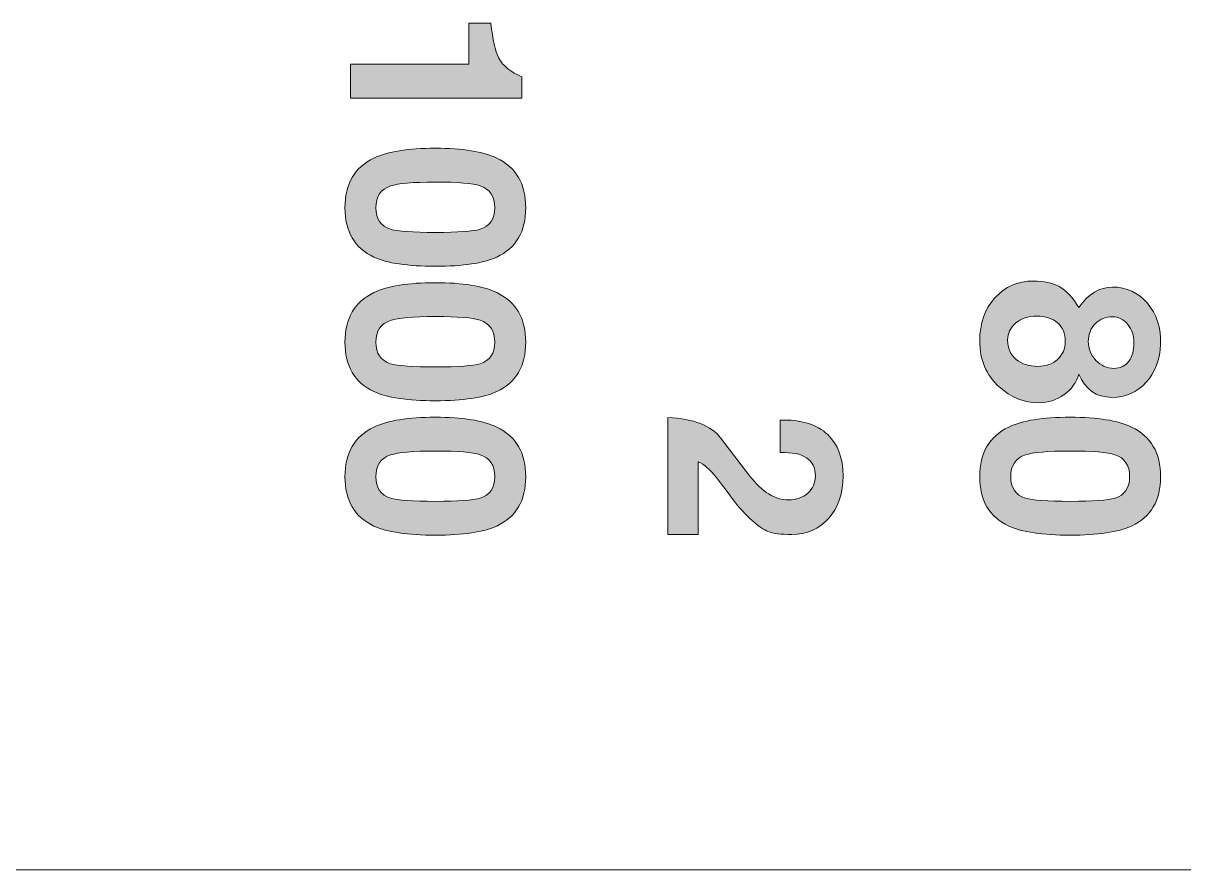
# Model space of a CAD drawing. Header units: inches. Extents: x 0.68 to 8.36, y -4.82 to -0.59.
# Drawn here: x 6.342 to 7.142, y -4.819 to -4.235 of the extents above; entities that cross this region are included whole.
import ezdxf

# ---------------------------------------------------------------- set-up
doc = ezdxf.new("R2010")
doc.units = ezdxf.units.IN
doc.header["$MEASUREMENT"] = 0
doc.layers.add('Layer 1', color=7, linetype='Continuous')

# ---------------------------------------------------------------- blocks, each defined once
blk = doc.blocks.new('block 12')
at = {"layer": 'Layer 1', "color": 7, "lineweight": 5, "true_color": 0xffffff}
blk.add_lwpolyline([(7.90828, -4.81888), (4.71143, -4.81888)], dxfattribs=at)
blk = doc.blocks.new('block 29')
at = {"layer": 'Layer 1', "true_color": 0xed1f24}
h = blk.add_hatch(color=240, dxfattribs=at)
h.dxf.hatch_style = 2
edge = h.paths.add_edge_path()
edge.add_spline(control_points=[(7.04205, -4.49699), (7.03172, -4.49699), (7.02261, -4.49337), (7.01472, -4.48616), (7.00572, -4.47804), (7.00122, -4.46743), (7.00122, -4.45433), (7.00122, -4.44243), (7.00469, -4.4326), (7.01164, -4.42483), (7.01858, -4.41705), (7.02744, -4.41315), (7.03822, -4.41315), (7.04533, -4.41315), (7.05122, -4.41443), (7.05589, -4.41699), (7.06099, -4.41977), (7.06555, -4.4246), (7.06955, -4.43149), (7.0761, -4.42204), (7.08383, -4.41732), (7.09272, -4.41732), (7.10238, -4.41732), (7.11041, -4.42104), (7.1168, -4.42849), (7.12319, -4.43593), (7.12622, -4.44532), (7.12589, -4.45666), (7.12555, -4.46721), (7.12225, -4.47596), (7.11597, -4.4829), (7.10969, -4.48985), (7.10183, -4.49332), (7.09239, -4.49332), (7.0816, -4.49332), (7.07399, -4.48799), (7.06955, -4.47732), (7.06788, -4.4831), (7.06447, -4.48782), (7.0593, -4.49149), (7.05414, -4.49516), (7.04839, -4.49699), (7.04205, -4.49699)], knot_values=[0, 0, 0, 0, 1, 1, 1, 2, 2, 2, 3, 3, 3, 4, 4, 4, 5, 5, 5, 6, 6, 6, 7, 7, 7, 8, 8, 8, 9, 9, 9, 10, 10, 10, 11, 11, 11, 12, 12, 12, 13, 13, 13, 14, 14, 14, 14], degree=3, periodic=1)
edge = h.paths.add_edge_path()
edge.add_spline(control_points=[(7.04122, -4.47199), (7.04677, -4.47199), (7.05133, -4.47038), (7.05488, -4.46716), (7.05844, -4.46393), (7.06022, -4.45983), (7.06022, -4.45482), (7.06022, -4.44937), (7.05844, -4.4451), (7.05488, -4.44199), (7.05133, -4.43888), (7.0465, -4.43732), (7.04038, -4.43732), (7.0345, -4.43732), (7.02969, -4.43893), (7.02597, -4.44215), (7.02224, -4.44537), (7.02039, -4.44927), (7.02039, -4.45382), (7.02039, -4.45949), (7.02239, -4.46393), (7.02639, -4.46716), (7.03039, -4.47038), (7.03533, -4.47199), (7.04122, -4.47199)], knot_values=[0, 0, 0, 0, 1, 1, 1, 2, 2, 2, 3, 3, 3, 4, 4, 4, 5, 5, 5, 6, 6, 6, 7, 7, 7, 8, 8, 8, 8], degree=3, periodic=1)
edge = h.paths.add_edge_path()
edge.add_spline(control_points=[(7.09372, -4.47332), (7.09816, -4.47332), (7.10158, -4.47171), (7.10397, -4.46849), (7.10636, -4.46526), (7.10755, -4.46099), (7.10755, -4.45565), (7.10755, -4.45076), (7.10613, -4.44657), (7.10331, -4.44307), (7.10047, -4.43958), (7.09694, -4.43782), (7.09272, -4.43782), (7.08794, -4.43782), (7.08397, -4.43943), (7.0808, -4.44265), (7.07764, -4.44588), (7.07605, -4.44993), (7.07605, -4.45482), (7.07605, -4.45983), (7.0778, -4.46416), (7.08131, -4.46782), (7.0848, -4.47149), (7.08894, -4.47332), (7.09372, -4.47332)], knot_values=[0, 0, 0, 0, 1, 1, 1, 2, 2, 2, 3, 3, 3, 4, 4, 4, 5, 5, 5, 6, 6, 6, 7, 7, 7, 8, 8, 8, 8], degree=3, periodic=1)
h = blk.add_hatch(color=240, dxfattribs=at)
h.dxf.hatch_style = 2
edge = h.paths.add_edge_path()
edge.add_spline(control_points=[(7.06355, -4.58832), (7.04456, -4.58832), (7.03044, -4.58621), (7.02122, -4.58198), (7.00789, -4.57576), (7.00122, -4.56443), (7.00122, -4.54799), (7.00122, -4.53154), (7.00789, -4.52016), (7.02122, -4.51382), (7.03066, -4.50926), (7.04477, -4.50699), (7.06355, -4.50699), (7.08233, -4.50699), (7.09644, -4.50926), (7.10588, -4.51382), (7.11922, -4.52016), (7.12589, -4.53154), (7.12589, -4.54799), (7.12589, -4.56443), (7.11922, -4.57576), (7.10588, -4.58198), (7.09666, -4.58621), (7.08255, -4.58832), (7.06355, -4.58832)], knot_values=[0, 0, 0, 0, 1, 1, 1, 2, 2, 2, 3, 3, 3, 4, 4, 4, 5, 5, 5, 6, 6, 6, 7, 7, 7, 8, 8, 8, 8], degree=3, periodic=1)
edge = h.paths.add_edge_path()
edge.add_spline(control_points=[(7.06355, -4.56499), (7.07933, -4.56499), (7.08961, -4.56426), (7.09439, -4.56282), (7.10116, -4.56059), (7.10455, -4.55565), (7.10455, -4.54799), (7.10455, -4.54021), (7.10116, -4.53516), (7.09439, -4.53282), (7.08938, -4.53116), (7.07911, -4.53032), (7.06355, -4.53032), (7.04799, -4.53032), (7.03772, -4.53121), (7.03272, -4.53299), (7.02594, -4.53521), (7.02255, -4.54021), (7.02255, -4.54799), (7.02255, -4.55565), (7.02594, -4.56059), (7.03272, -4.56282), (7.0375, -4.56426), (7.04778, -4.56499), (7.06355, -4.56499)], knot_values=[0, 0, 0, 0, 1, 1, 1, 2, 2, 2, 3, 3, 3, 4, 4, 4, 5, 5, 5, 6, 6, 6, 7, 7, 7, 8, 8, 8, 8], degree=3, periodic=1)
at = {"layer": 'Layer 1', "lineweight": 0}
for points, knots in [([(7.04205, -4.49699), (7.03172, -4.49699), (7.02261, -4.49337), (7.01472, -4.48616), (7.00572, -4.47804), (7.00122, -4.46743), (7.00122, -4.45433), (7.00122, -4.44243), (7.00469, -4.4326), (7.01164, -4.42483), (7.01858, -4.41705), (7.02744, -4.41315), (7.03822, -4.41315), (7.04533, -4.41315), (7.05122, -4.41443), (7.05589, -4.41699), (7.06099, -4.41977), (7.06555, -4.4246), (7.06955, -4.43149), (7.0761, -4.42204), (7.08383, -4.41732), (7.09272, -4.41732), (7.10238, -4.41732), (7.11041, -4.42104), (7.1168, -4.42849), (7.12319, -4.43593), (7.12622, -4.44532), (7.12589, -4.45666), (7.12555, -4.46721), (7.12225, -4.47596), (7.11597, -4.4829), (7.10969, -4.48985), (7.10183, -4.49332), (7.09239, -4.49332), (7.0816, -4.49332), (7.07399, -4.48799), (7.06955, -4.47732), (7.06788, -4.4831), (7.06447, -4.48782), (7.0593, -4.49149), (7.05414, -4.49516), (7.04839, -4.49699), (7.04205, -4.49699)], [0, 0, 0, 0, 1, 1, 1, 2, 2, 2, 3, 3, 3, 4, 4, 4, 5, 5, 5, 6, 6, 6, 7, 7, 7, 8, 8, 8, 9, 9, 9, 10, 10, 10, 11, 11, 11, 12, 12, 12, 13, 13, 13, 14, 14, 14, 14]), ([(7.04122, -4.47199), (7.04677, -4.47199), (7.05133, -4.47038), (7.05488, -4.46716), (7.05844, -4.46393), (7.06022, -4.45983), (7.06022, -4.45482), (7.06022, -4.44937), (7.05844, -4.4451), (7.05488, -4.44199), (7.05133, -4.43888), (7.0465, -4.43732), (7.04038, -4.43732), (7.0345, -4.43732), (7.02969, -4.43893), (7.02597, -4.44215), (7.02224, -4.44537), (7.02039, -4.44927), (7.02039, -4.45382), (7.02039, -4.45949), (7.02239, -4.46393), (7.02639, -4.46716), (7.03039, -4.47038), (7.03533, -4.47199), (7.04122, -4.47199)], [0, 0, 0, 0, 1, 1, 1, 2, 2, 2, 3, 3, 3, 4, 4, 4, 5, 5, 5, 6, 6, 6, 7, 7, 7, 8, 8, 8, 8]), ([(7.09372, -4.47332), (7.09816, -4.47332), (7.10158, -4.47171), (7.10397, -4.46849), (7.10636, -4.46526), (7.10755, -4.46099), (7.10755, -4.45565), (7.10755, -4.45076), (7.10613, -4.44657), (7.10331, -4.44307), (7.10047, -4.43958), (7.09694, -4.43782), (7.09272, -4.43782), (7.08794, -4.43782), (7.08397, -4.43943), (7.0808, -4.44265), (7.07764, -4.44588), (7.07605, -4.44993), (7.07605, -4.45482), (7.07605, -4.45983), (7.0778, -4.46416), (7.08131, -4.46782), (7.0848, -4.47149), (7.08894, -4.47332), (7.09372, -4.47332)], [0, 0, 0, 0, 1, 1, 1, 2, 2, 2, 3, 3, 3, 4, 4, 4, 5, 5, 5, 6, 6, 6, 7, 7, 7, 8, 8, 8, 8]), ([(7.06355, -4.58832), (7.04456, -4.58832), (7.03044, -4.58621), (7.02122, -4.58198), (7.00789, -4.57576), (7.00122, -4.56443), (7.00122, -4.54799), (7.00122, -4.53154), (7.00789, -4.52016), (7.02122, -4.51382), (7.03066, -4.50926), (7.04477, -4.50699), (7.06355, -4.50699), (7.08233, -4.50699), (7.09644, -4.50926), (7.10588, -4.51382), (7.11922, -4.52016), (7.12589, -4.53154), (7.12589, -4.54799), (7.12589, -4.56443), (7.11922, -4.57576), (7.10588, -4.58198), (7.09666, -4.58621), (7.08255, -4.58832), (7.06355, -4.58832)], [0, 0, 0, 0, 1, 1, 1, 2, 2, 2, 3, 3, 3, 4, 4, 4, 5, 5, 5, 6, 6, 6, 7, 7, 7, 8, 8, 8, 8]), ([(7.06355, -4.56499), (7.07933, -4.56499), (7.08961, -4.56426), (7.09439, -4.56282), (7.10116, -4.56059), (7.10455, -4.55565), (7.10455, -4.54799), (7.10455, -4.54021), (7.10116, -4.53516), (7.09439, -4.53282), (7.08938, -4.53116), (7.07911, -4.53032), (7.06355, -4.53032), (7.04799, -4.53032), (7.03772, -4.53121), (7.03272, -4.53299), (7.02594, -4.53521), (7.02255, -4.54021), (7.02255, -4.54799), (7.02255, -4.55565), (7.02594, -4.56059), (7.03272, -4.56282), (7.0375, -4.56426), (7.04778, -4.56499), (7.06355, -4.56499)], [0, 0, 0, 0, 1, 1, 1, 2, 2, 2, 3, 3, 3, 4, 4, 4, 5, 5, 5, 6, 6, 6, 7, 7, 7, 8, 8, 8, 8])]:
    blk.add_open_spline(points, degree=3, knots=knots, dxfattribs=at)
blk = doc.blocks.new('block 31')
at = {"layer": 'Layer 1', "true_color": 0xed1f24}
h = blk.add_hatch(color=240, dxfattribs=at)
h.dxf.hatch_style = 2
edge = h.paths.add_edge_path()
edge.add_spline(control_points=[(6.87158, -4.58782), (6.86425, -4.58782), (6.85881, -4.58715), (6.85524, -4.58582), (6.85247, -4.58471), (6.8488, -4.58215), (6.84425, -4.57815), (6.83969, -4.57415), (6.83542, -4.56946), (6.83141, -4.56407), (6.82741, -4.55868), (6.82344, -4.55343), (6.8195, -4.54832), (6.81555, -4.54321), (6.81141, -4.53965), (6.80708, -4.53765), (6.80708, -4.53765), (6.80708, -4.58782), (6.80708, -4.58782), (6.80708, -4.58782), (6.78625, -4.58782), (6.78625, -4.58782), (6.78625, -4.58782), (6.78625, -4.50715), (6.78625, -4.50715), (6.80402, -4.50815), (6.81613, -4.51286), (6.82258, -4.52128), (6.82258, -4.52128), (6.84275, -4.54754), (6.84275, -4.54754), (6.85119, -4.55851), (6.86008, -4.56399), (6.86941, -4.56399), (6.87475, -4.56399), (6.87916, -4.56243), (6.88266, -4.55933), (6.88616, -4.55623), (6.88791, -4.5523), (6.88791, -4.54754), (6.88791, -4.53613), (6.8798, -4.53075), (6.86358, -4.53142), (6.86358, -4.53142), (6.86358, -4.50899), (6.86358, -4.50899), (6.87792, -4.50854), (6.88885, -4.51187), (6.89642, -4.51899), (6.90352, -4.52576), (6.90708, -4.53521), (6.90708, -4.54732), (6.90708, -4.55932), (6.90377, -4.56907), (6.89716, -4.57657), (6.89055, -4.58407), (6.88203, -4.58782), (6.87158, -4.58782)], knot_values=[0, 0, 0, 0, 1, 1, 1, 2, 2, 2, 3, 3, 3, 4, 4, 4, 5, 5, 5, 6, 6, 6, 7, 7, 7, 8, 8, 8, 9, 9, 9, 10, 10, 10, 11, 11, 11, 12, 12, 12, 13, 13, 13, 14, 14, 14, 15, 15, 15, 16, 16, 16, 17, 17, 17, 18, 18, 18, 19, 19, 19, 19], degree=3, periodic=1)
at = {"layer": 'Layer 1', "lineweight": 0}
blk.add_open_spline([(6.87158, -4.58782), (6.86425, -4.58782), (6.85881, -4.58715), (6.85524, -4.58582), (6.85247, -4.58471), (6.8488, -4.58215), (6.84425, -4.57815), (6.83969, -4.57415), (6.83542, -4.56946), (6.83141, -4.56407), (6.82741, -4.55868), (6.82344, -4.55343), (6.8195, -4.54832), (6.81555, -4.54321), (6.81141, -4.53965), (6.80708, -4.53765), (6.80708, -4.53765), (6.80708, -4.58782), (6.80708, -4.58782), (6.80708, -4.58782), (6.78625, -4.58782), (6.78625, -4.58782), (6.78625, -4.58782), (6.78625, -4.50715), (6.78625, -4.50715), (6.80402, -4.50815), (6.81613, -4.51286), (6.82258, -4.52128), (6.82258, -4.52128), (6.84275, -4.54754), (6.84275, -4.54754), (6.85119, -4.55851), (6.86008, -4.56399), (6.86941, -4.56399), (6.87475, -4.56399), (6.87916, -4.56243), (6.88266, -4.55933), (6.88616, -4.55623), (6.88791, -4.5523), (6.88791, -4.54754), (6.88791, -4.53613), (6.8798, -4.53075), (6.86358, -4.53142), (6.86358, -4.53142), (6.86358, -4.50899), (6.86358, -4.50899), (6.87792, -4.50854), (6.88885, -4.51187), (6.89642, -4.51899), (6.90352, -4.52576), (6.90708, -4.53521), (6.90708, -4.54732), (6.90708, -4.55932), (6.90377, -4.56907), (6.89716, -4.57657), (6.89055, -4.58407), (6.88203, -4.58782), (6.87158, -4.58782)], degree=3, knots=[0, 0, 0, 0, 1, 1, 1, 2, 2, 2, 3, 3, 3, 4, 4, 4, 5, 5, 5, 6, 6, 6, 7, 7, 7, 8, 8, 8, 9, 9, 9, 10, 10, 10, 11, 11, 11, 12, 12, 12, 13, 13, 13, 14, 14, 14, 15, 15, 15, 16, 16, 16, 17, 17, 17, 18, 18, 18, 19, 19, 19, 19], dxfattribs=at)
blk = doc.blocks.new('block 33')
at = {"layer": 'Layer 1', "true_color": 0xed1f24}
h = blk.add_hatch(color=240, dxfattribs=at)
h.dxf.hatch_style = 2
edge = h.paths.add_edge_path()
edge.add_spline(control_points=[(6.56744, -4.28715), (6.56744, -4.28715), (6.56744, -4.26382), (6.56744, -4.26382), (6.56744, -4.26382), (6.64911, -4.26382), (6.64911, -4.26382), (6.64911, -4.26382), (6.64911, -4.23549), (6.64911, -4.23549), (6.64911, -4.23549), (6.66428, -4.23549), (6.66428, -4.23549), (6.66538, -4.2467), (6.66717, -4.25471), (6.66961, -4.25949), (6.67261, -4.26504), (6.67794, -4.26932), (6.68561, -4.27232), (6.68561, -4.27232), (6.68561, -4.28715), (6.68561, -4.28715), (6.68561, -4.28715), (6.56744, -4.28715), (6.56744, -4.28715)], knot_values=[0, 0, 0, 0, 1, 1, 1, 2, 2, 2, 3, 3, 3, 4, 4, 4, 5, 5, 5, 6, 6, 6, 7, 7, 7, 8, 8, 8, 8], degree=3, periodic=1)
h = blk.add_hatch(color=240, dxfattribs=at)
h.dxf.hatch_style = 2
edge = h.paths.add_edge_path()
edge.add_spline(control_points=[(6.62594, -4.40298), (6.60695, -4.40298), (6.59283, -4.40087), (6.58361, -4.39665), (6.57028, -4.39043), (6.56361, -4.3791), (6.56361, -4.36265), (6.56361, -4.3462), (6.57028, -4.33482), (6.58361, -4.32848), (6.59305, -4.32393), (6.60716, -4.32165), (6.62594, -4.32165), (6.64472, -4.32165), (6.65883, -4.32393), (6.66827, -4.32848), (6.68161, -4.33482), (6.68828, -4.3462), (6.68828, -4.36265), (6.68828, -4.3791), (6.68161, -4.39043), (6.66827, -4.39665), (6.65905, -4.40087), (6.64494, -4.40298), (6.62594, -4.40298)], knot_values=[0, 0, 0, 0, 1, 1, 1, 2, 2, 2, 3, 3, 3, 4, 4, 4, 5, 5, 5, 6, 6, 6, 7, 7, 7, 8, 8, 8, 8], degree=3, periodic=1)
edge = h.paths.add_edge_path()
edge.add_spline(control_points=[(6.62594, -4.37965), (6.64172, -4.37965), (6.652, -4.37893), (6.65678, -4.37748), (6.66355, -4.37526), (6.66694, -4.37031), (6.66694, -4.36265), (6.66694, -4.35487), (6.66355, -4.34982), (6.65678, -4.34749), (6.65177, -4.34582), (6.6415, -4.34498), (6.62594, -4.34498), (6.61039, -4.34498), (6.60011, -4.34587), (6.59511, -4.34765), (6.58833, -4.34987), (6.58494, -4.35487), (6.58494, -4.36265), (6.58494, -4.37031), (6.58833, -4.37526), (6.59511, -4.37748), (6.59989, -4.37893), (6.61017, -4.37965), (6.62594, -4.37965)], knot_values=[0, 0, 0, 0, 1, 1, 1, 2, 2, 2, 3, 3, 3, 4, 4, 4, 5, 5, 5, 6, 6, 6, 7, 7, 7, 8, 8, 8, 8], degree=3, periodic=1)
h = blk.add_hatch(color=240, dxfattribs=at)
h.dxf.hatch_style = 2
edge = h.paths.add_edge_path()
edge.add_spline(control_points=[(6.62594, -4.49565), (6.60695, -4.49565), (6.59283, -4.49354), (6.58361, -4.48931), (6.57028, -4.48309), (6.56361, -4.47176), (6.56361, -4.45532), (6.56361, -4.43887), (6.57028, -4.42748), (6.58361, -4.42115), (6.59305, -4.41659), (6.60716, -4.41431), (6.62594, -4.41431), (6.64472, -4.41431), (6.65883, -4.41659), (6.66827, -4.42115), (6.68161, -4.42748), (6.68828, -4.43887), (6.68828, -4.45532), (6.68828, -4.47176), (6.68161, -4.48309), (6.66827, -4.48931), (6.65905, -4.49354), (6.64494, -4.49565), (6.62594, -4.49565)], knot_values=[0, 0, 0, 0, 1, 1, 1, 2, 2, 2, 3, 3, 3, 4, 4, 4, 5, 5, 5, 6, 6, 6, 7, 7, 7, 8, 8, 8, 8], degree=3, periodic=1)
edge = h.paths.add_edge_path()
edge.add_spline(control_points=[(6.62594, -4.47232), (6.64172, -4.47232), (6.652, -4.47159), (6.65678, -4.47015), (6.66355, -4.46792), (6.66694, -4.46298), (6.66694, -4.45532), (6.66694, -4.44754), (6.66355, -4.44248), (6.65678, -4.44015), (6.65177, -4.43848), (6.6415, -4.43765), (6.62594, -4.43765), (6.61039, -4.43765), (6.60011, -4.43854), (6.59511, -4.44031), (6.58833, -4.44254), (6.58494, -4.44754), (6.58494, -4.45532), (6.58494, -4.46298), (6.58833, -4.46792), (6.59511, -4.47015), (6.59989, -4.47159), (6.61017, -4.47232), (6.62594, -4.47232)], knot_values=[0, 0, 0, 0, 1, 1, 1, 2, 2, 2, 3, 3, 3, 4, 4, 4, 5, 5, 5, 6, 6, 6, 7, 7, 7, 8, 8, 8, 8], degree=3, periodic=1)
h = blk.add_hatch(color=240, dxfattribs=at)
h.dxf.hatch_style = 2
edge = h.paths.add_edge_path()
edge.add_spline(control_points=[(6.62594, -4.58832), (6.60695, -4.58832), (6.59283, -4.58621), (6.58361, -4.58198), (6.57028, -4.57576), (6.56361, -4.56443), (6.56361, -4.54799), (6.56361, -4.53154), (6.57028, -4.52016), (6.58361, -4.51382), (6.59305, -4.50926), (6.60716, -4.50699), (6.62594, -4.50699), (6.64472, -4.50699), (6.65883, -4.50926), (6.66827, -4.51382), (6.68161, -4.52016), (6.68828, -4.53154), (6.68828, -4.54799), (6.68828, -4.56443), (6.68161, -4.57576), (6.66827, -4.58198), (6.65905, -4.58621), (6.64494, -4.58832), (6.62594, -4.58832)], knot_values=[0, 0, 0, 0, 1, 1, 1, 2, 2, 2, 3, 3, 3, 4, 4, 4, 5, 5, 5, 6, 6, 6, 7, 7, 7, 8, 8, 8, 8], degree=3, periodic=1)
edge = h.paths.add_edge_path()
edge.add_spline(control_points=[(6.62594, -4.56499), (6.64172, -4.56499), (6.652, -4.56426), (6.65678, -4.56282), (6.66355, -4.56059), (6.66694, -4.55565), (6.66694, -4.54799), (6.66694, -4.54021), (6.66355, -4.53516), (6.65678, -4.53282), (6.65177, -4.53116), (6.6415, -4.53032), (6.62594, -4.53032), (6.61039, -4.53032), (6.60011, -4.53121), (6.59511, -4.53299), (6.58833, -4.53521), (6.58494, -4.54021), (6.58494, -4.54799), (6.58494, -4.55565), (6.58833, -4.56059), (6.59511, -4.56282), (6.59989, -4.56426), (6.61017, -4.56499), (6.62594, -4.56499)], knot_values=[0, 0, 0, 0, 1, 1, 1, 2, 2, 2, 3, 3, 3, 4, 4, 4, 5, 5, 5, 6, 6, 6, 7, 7, 7, 8, 8, 8, 8], degree=3, periodic=1)
at = {"layer": 'Layer 1', "lineweight": 0}
for points in [[(6.56744, -4.28715), (6.56744, -4.28715), (6.56744, -4.26382), (6.56744, -4.26382), (6.56744, -4.26382), (6.64911, -4.26382), (6.64911, -4.26382), (6.64911, -4.26382), (6.64911, -4.23549), (6.64911, -4.23549), (6.64911, -4.23549), (6.66428, -4.23549), (6.66428, -4.23549), (6.66538, -4.2467), (6.66717, -4.25471), (6.66961, -4.25949), (6.67261, -4.26504), (6.67794, -4.26932), (6.68561, -4.27232), (6.68561, -4.27232), (6.68561, -4.28715), (6.68561, -4.28715), (6.68561, -4.28715), (6.56744, -4.28715), (6.56744, -4.28715)], [(6.62594, -4.40298), (6.60695, -4.40298), (6.59283, -4.40087), (6.58361, -4.39665), (6.57028, -4.39043), (6.56361, -4.3791), (6.56361, -4.36265), (6.56361, -4.3462), (6.57028, -4.33482), (6.58361, -4.32848), (6.59305, -4.32393), (6.60716, -4.32165), (6.62594, -4.32165), (6.64472, -4.32165), (6.65883, -4.32393), (6.66827, -4.32848), (6.68161, -4.33482), (6.68828, -4.3462), (6.68828, -4.36265), (6.68828, -4.3791), (6.68161, -4.39043), (6.66827, -4.39665), (6.65905, -4.40087), (6.64494, -4.40298), (6.62594, -4.40298)], [(6.62594, -4.37965), (6.64172, -4.37965), (6.652, -4.37893), (6.65678, -4.37748), (6.66355, -4.37526), (6.66694, -4.37031), (6.66694, -4.36265), (6.66694, -4.35487), (6.66355, -4.34982), (6.65678, -4.34749), (6.65177, -4.34582), (6.6415, -4.34498), (6.62594, -4.34498), (6.61039, -4.34498), (6.60011, -4.34587), (6.59511, -4.34765), (6.58833, -4.34987), (6.58494, -4.35487), (6.58494, -4.36265), (6.58494, -4.37031), (6.58833, -4.37526), (6.59511, -4.37748), (6.59989, -4.37893), (6.61017, -4.37965), (6.62594, -4.37965)], [(6.62594, -4.49565), (6.60695, -4.49565), (6.59283, -4.49354), (6.58361, -4.48931), (6.57028, -4.48309), (6.56361, -4.47176), (6.56361, -4.45532), (6.56361, -4.43887), (6.57028, -4.42748), (6.58361, -4.42115), (6.59305, -4.41659), (6.60716, -4.41431), (6.62594, -4.41431), (6.64472, -4.41431), (6.65883, -4.41659), (6.66827, -4.42115), (6.68161, -4.42748), (6.68828, -4.43887), (6.68828, -4.45532), (6.68828, -4.47176), (6.68161, -4.48309), (6.66827, -4.48931), (6.65905, -4.49354), (6.64494, -4.49565), (6.62594, -4.49565)], [(6.62594, -4.47232), (6.64172, -4.47232), (6.652, -4.47159), (6.65678, -4.47015), (6.66355, -4.46792), (6.66694, -4.46298), (6.66694, -4.45532), (6.66694, -4.44754), (6.66355, -4.44248), (6.65678, -4.44015), (6.65177, -4.43848), (6.6415, -4.43765), (6.62594, -4.43765), (6.61039, -4.43765), (6.60011, -4.43854), (6.59511, -4.44031), (6.58833, -4.44254), (6.58494, -4.44754), (6.58494, -4.45532), (6.58494, -4.46298), (6.58833, -4.46792), (6.59511, -4.47015), (6.59989, -4.47159), (6.61017, -4.47232), (6.62594, -4.47232)], [(6.62594, -4.58832), (6.60695, -4.58832), (6.59283, -4.58621), (6.58361, -4.58198), (6.57028, -4.57576), (6.56361, -4.56443), (6.56361, -4.54799), (6.56361, -4.53154), (6.57028, -4.52016), (6.58361, -4.51382), (6.59305, -4.50926), (6.60716, -4.50699), (6.62594, -4.50699), (6.64472, -4.50699), (6.65883, -4.50926), (6.66827, -4.51382), (6.68161, -4.52016), (6.68828, -4.53154), (6.68828, -4.54799), (6.68828, -4.56443), (6.68161, -4.57576), (6.66827, -4.58198), (6.65905, -4.58621), (6.64494, -4.58832), (6.62594, -4.58832)], [(6.62594, -4.56499), (6.64172, -4.56499), (6.652, -4.56426), (6.65678, -4.56282), (6.66355, -4.56059), (6.66694, -4.55565), (6.66694, -4.54799), (6.66694, -4.54021), (6.66355, -4.53516), (6.65678, -4.53282), (6.65177, -4.53116), (6.6415, -4.53032), (6.62594, -4.53032), (6.61039, -4.53032), (6.60011, -4.53121), (6.59511, -4.53299), (6.58833, -4.53521), (6.58494, -4.54021), (6.58494, -4.54799), (6.58494, -4.55565), (6.58833, -4.56059), (6.59511, -4.56282), (6.59989, -4.56426), (6.61017, -4.56499), (6.62594, -4.56499)]]:
    blk.add_open_spline(points, degree=3, knots=[0, 0, 0, 0, 1, 1, 1, 2, 2, 2, 3, 3, 3, 4, 4, 4, 5, 5, 5, 6, 6, 6, 7, 7, 7, 8, 8, 8, 8], dxfattribs=at)
blk = doc.blocks.new('block 21')
at = {"layer": 'Layer 1'}
for name in ['block 33', 'block 29', 'block 31']:
    blk.add_blockref(name, (0, 0), dxfattribs=at)

msp = doc.modelspace()

# ---------------------------------------------------------------- block references
at = {"layer": 'Layer 1'}
for name in ['block 12', 'block 21']:
    msp.add_blockref(name, (0, 0), dxfattribs=at)

doc.saveas('drawing.dxf')
